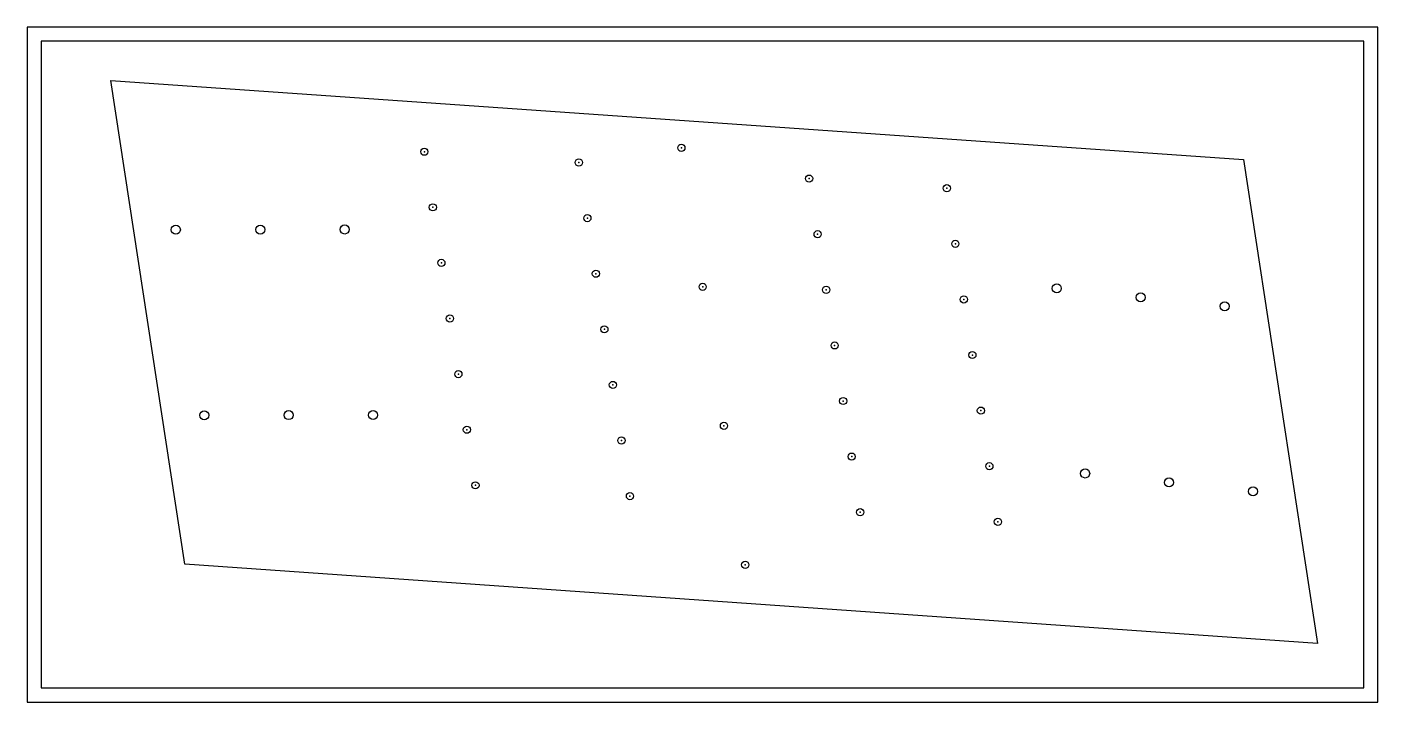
# Model space of a CAD drawing. Extents: x 21.5 to 117.5, y 22.8 to 70.8.
import ezdxf

# ---------------------------------------------------------------- set-up
doc = ezdxf.new("R2010")
doc.units = 0
doc.header["$PDMODE"] = 32
doc.header["$PDSIZE"] = 0.51
doc.layers.get('0').update_dxf_attribs({"linetype": 'CONTINUOUS'})
for name, color, linetype in [('DRILLING', 3, 'CONTINUOUS'), ('ENGRAVE', 4, 'CONTINUOUS'), ('HALF_DRILL', 200, 'CONTINUOUS'), ('LAYOUT', 10, 'CONTINUOUS')]:
    doc.layers.add(name, color=color, linetype=linetype)

# ---------------------------------------------------------------- blocks, each defined once
blk = doc.blocks.new('*U16')
at = {"layer": 'ENGRAVE'}
blk.add_point((0, 0), dxfattribs=at)
blk = doc.blocks.new('*U17')
at = {"layer": 'ENGRAVE', "color": 0, "linetype": 'BYBLOCK'}
for p in [(-24, 0), (-20, 0), (-16, 0), (-12, 0), (-8, 0), (-4, 0), (0, 0)]:
    blk.add_blockref('*U16', p, dxfattribs=at)
blk = doc.blocks.new('*U18')
at = {"layer": 'ENGRAVE'}
blk.add_point((0, 0), dxfattribs=at)
blk = doc.blocks.new('*U19')
at = {"layer": 'ENGRAVE', "color": 0, "linetype": 'BYBLOCK'}
for p in [(-24, 0), (-20, 0), (-16, 0), (-12, 0), (-8, 0), (-4, 0), (0, 0)]:
    blk.add_blockref('*U18', p, dxfattribs=at)
blk = doc.blocks.new('*U20')
at = {"layer": 'ENGRAVE'}
blk.add_point((0, 0), dxfattribs=at)
blk = doc.blocks.new('*U11')
at = {"layer": 'ENGRAVE', "color": 0, "linetype": 'BYBLOCK'}
for p in [(-24, 0), (-20, 0), (-16, 0), (-12, 0), (-8, 0), (-4, 0), (0, 0)]:
    blk.add_blockref('*U20', p, dxfattribs=at)
blk = doc.blocks.new('*U12')
at = {"layer": 'ENGRAVE'}
blk.add_point((0, 0), dxfattribs=at)
blk = doc.blocks.new('*U13')
at = {"layer": 'ENGRAVE', "color": 0, "linetype": 'BYBLOCK'}
for p in [(-24, 0), (-20, 0), (-16, 0), (-12, 0), (-8, 0), (-4, 0), (0, 0)]:
    blk.add_blockref('*U12', p, dxfattribs=at)
blk = doc.blocks.new('*U14')
at = {"layer": 'HALF_DRILL'}
blk.add_point((0, 0), dxfattribs=at)
blk = doc.blocks.new('*U15')
at = {"layer": 'HALF_DRILL', "color": 0, "linetype": 'BYBLOCK'}
for p in [(-30, 0), (-20, 0), (-10, 0), (0, 0)]:
    blk.add_blockref('*U14', p, dxfattribs=at)

msp = doc.modelspace()

# ---------------------------------------------------------------- linework, layer by layer
at = {"color": 7, "linetype": 'CONTINUOUS'}
msp.add_lwpolyline([(27.402, 66.962), (107.9, 61.334), (113.164, 26.931), (32.667, 32.559)], close=True, dxfattribs=at)
at = {"layer": 'DRILLING'}
for centre in [(32.027, 56.349), (38.027, 56.358), (44.027, 56.366), (94.63, 52.176), (100.596, 51.539), (106.562, 50.902), (34.046, 43.155), (40.046, 43.164), (46.046, 43.172), (96.644, 39.015), (102.61, 38.378), (108.576, 37.741)]:
    msp.add_circle(centre, 0.322, dxfattribs=at)
at = {"layer": 'LAYOUT'}
for points in [[(21.454, 22.764), (117.454, 22.764), (117.454, 70.764), (21.454, 70.764)], [(22.454, 23.764), (116.454, 23.764), (116.454, 69.764), (22.454, 69.764)]]:
    msp.add_lwpolyline(points, close=True, dxfattribs=at)

# ---------------------------------------------------------------- block references
at = {"layer": 'ENGRAVE', "xscale": -1, "rotation": 278.7004444588167}
for name, p in [('*U17', (49.687, 61.896)), ('*U19', (60.667, 61.128)), ('*U11', (77.029, 59.984)), ('*U13', (86.815, 59.3))]:
    msp.add_blockref(name, p, dxfattribs=at)
at = {"layer": 'HALF_DRILL', "xscale": -1, "rotation": 278.7004444588167}
msp.add_blockref('*U15', (67.953, 62.171), dxfattribs=at)

doc.saveas('drawing.dxf')
